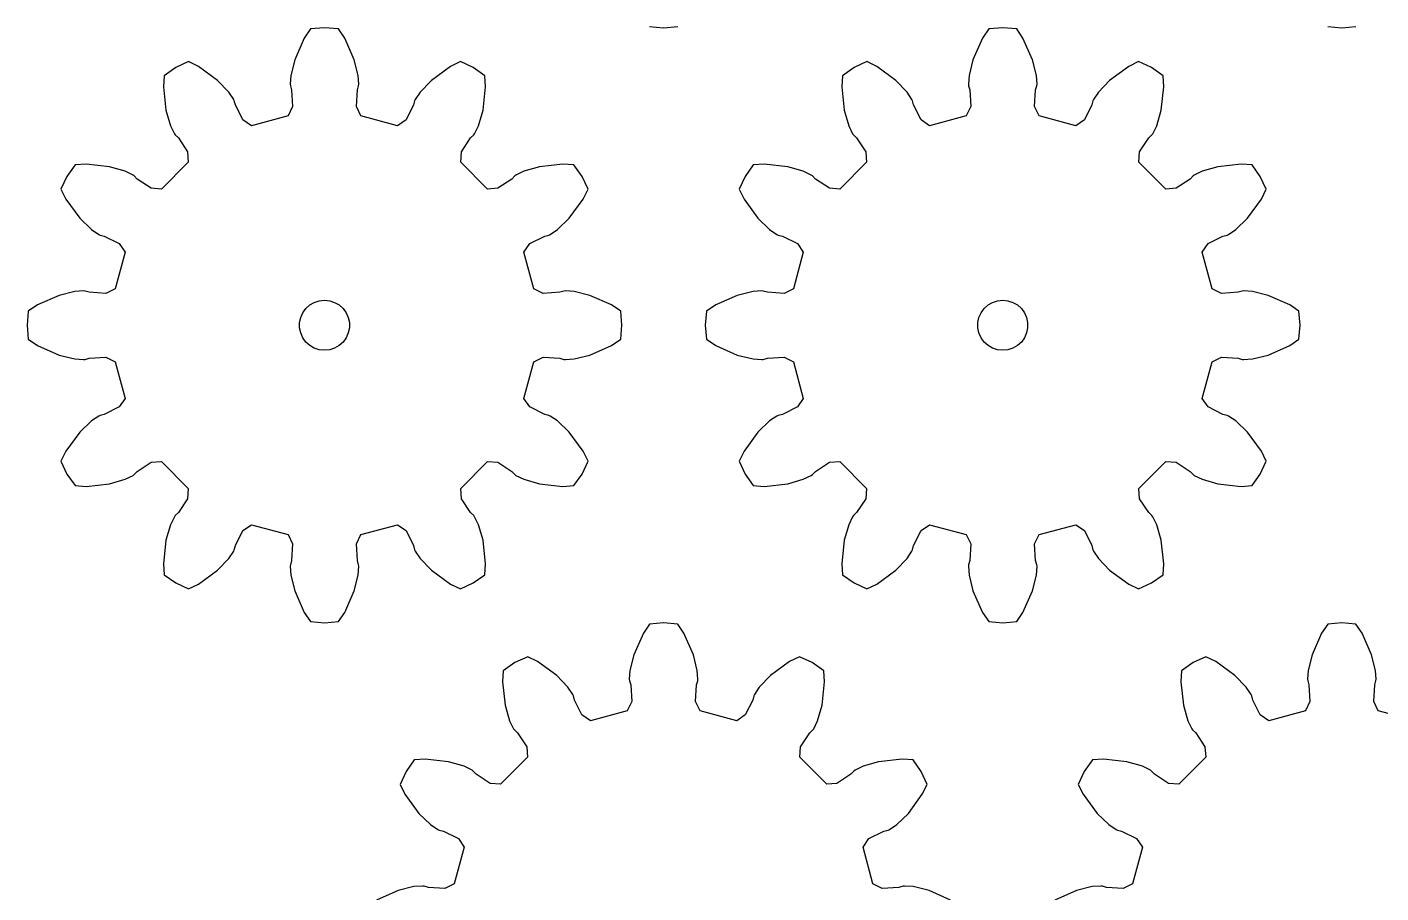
# Model space of a CAD drawing. Extents: x 0 to 198, y 0 to 214.
# Drawn here: x 0 to 81.1, y 55.1 to 107 of the extents above; entities that cross this region are included whole.
import ezdxf

# ---------------------------------------------------------------- set-up
doc = ezdxf.new("R2010")
doc.units = 0

msp = doc.modelspace()

# ---------------------------------------------------------------- linework, layer by layer
for p, q in [((16.612, 106.327), (16.04, 105.036)), ((16.982, 106.878), (16.612, 106.327)), ((17.825, 106.952), (16.982, 106.878)), ((18.669, 106.878), (17.825, 106.952)), ((19.039, 106.327), (18.669, 106.878)), ((19.611, 105.036), (19.039, 106.327)), ((37.307, 107.026), (38.151, 106.952)), ((38.151, 106.952), (38.994, 107.026)), ((57.263, 106.327), (56.691, 105.036)), ((57.633, 106.878), (57.263, 106.327)), ((58.476, 106.952), (57.633, 106.878)), ((59.32, 106.878), (58.476, 106.952)), ((59.69, 106.327), (59.32, 106.878)), ((60.261, 105.036), (59.69, 106.327)), ((77.958, 107.026), (78.801, 106.952)), ((78.801, 106.952), (79.645, 107.026)), ((9.68, 104.922), (8.913, 104.564)), ((10.276, 104.63), (9.68, 104.922)), ((16.04, 105.036), (15.807, 104.093)), ((19.844, 104.093), (19.611, 105.036)), ((25.971, 104.922), (25.375, 104.63)), ((26.738, 104.564), (25.971, 104.922)), ((50.331, 104.922), (49.563, 104.564)), ((50.927, 104.63), (50.331, 104.922)), ((56.691, 105.036), (56.458, 104.093)), ((60.494, 104.093), (60.261, 105.036)), ((66.621, 104.922), (66.025, 104.63)), ((67.389, 104.564), (66.621, 104.922)), ((8.219, 104.078), (8.174, 103.416)), ((8.913, 104.564), (8.219, 104.078)), ((11.417, 103.797), (10.276, 104.63)), ((15.807, 104.093), (15.771, 103.564)), ((19.88, 103.564), (19.844, 104.093)), ((25.375, 104.63), (24.234, 103.797)), ((27.432, 104.078), (26.738, 104.564)), ((27.477, 103.416), (27.432, 104.078)), ((48.87, 104.078), (48.825, 103.416)), ((49.563, 104.564), (48.87, 104.078)), ((52.068, 103.797), (50.927, 104.63)), ((56.458, 104.093), (56.422, 103.564)), ((60.53, 103.564), (60.494, 104.093)), ((66.025, 104.63), (64.884, 103.797)), ((68.082, 104.078), (67.389, 104.564)), ((68.127, 103.416), (68.082, 104.078)), ((8.174, 103.416), (8.325, 102.012)), ((12.09, 103.097), (11.417, 103.797)), ((12.386, 102.657), (12.09, 103.097)), ((15.771, 103.564), (15.78, 103.477)), ((15.78, 103.477), (15.852, 103.228)), ((15.852, 103.228), (15.914, 102.229)), ((19.736, 102.229), (19.798, 103.228)), ((19.798, 103.228), (19.87, 103.477)), ((19.87, 103.477), (19.88, 103.564)), ((23.56, 103.097), (23.265, 102.657)), ((24.234, 103.797), (23.56, 103.097)), ((27.326, 102.012), (27.477, 103.416)), ((48.825, 103.416), (48.975, 102.012)), ((52.741, 103.097), (52.068, 103.797)), ((53.036, 102.657), (52.741, 103.097)), ((56.422, 103.564), (56.431, 103.477)), ((56.431, 103.477), (56.503, 103.228)), ((56.503, 103.228), (56.565, 102.229)), ((60.387, 102.229), (60.449, 103.228)), ((60.449, 103.228), (60.521, 103.477)), ((60.521, 103.477), (60.53, 103.564)), ((64.211, 103.097), (63.916, 102.657)), ((64.884, 103.797), (64.211, 103.097)), ((67.977, 102.012), (68.127, 103.416)), ((12.421, 102.577), (12.386, 102.657)), ((12.483, 102.325), (12.421, 102.577)), ((12.929, 101.429), (12.483, 102.325)), ((23.167, 102.325), (22.721, 101.429)), ((23.229, 102.577), (23.167, 102.325)), ((23.265, 102.657), (23.229, 102.577)), ((53.072, 102.577), (53.036, 102.657)), ((53.134, 102.325), (53.072, 102.577)), ((53.58, 101.429), (53.134, 102.325)), ((63.818, 102.325), (63.372, 101.429)), ((63.88, 102.577), (63.818, 102.325)), ((63.916, 102.657), (63.88, 102.577)), ((8.325, 102.012), (8.594, 101.079)), ((13.443, 101.082), (12.929, 101.429)), ((15.643, 101.672), (13.443, 101.082)), ((15.914, 102.229), (15.643, 101.672)), ((20.008, 101.672), (19.736, 102.229)), ((22.208, 101.082), (20.008, 101.672)), ((22.721, 101.429), (22.208, 101.082)), ((27.056, 101.079), (27.326, 102.012)), ((48.975, 102.012), (49.245, 101.079)), ((54.094, 101.082), (53.58, 101.429)), ((56.293, 101.672), (54.094, 101.082)), ((56.565, 102.229), (56.293, 101.672)), ((60.659, 101.672), (60.387, 102.229)), ((62.858, 101.082), (60.659, 101.672)), ((63.372, 101.429), (62.858, 101.082)), ((67.707, 101.079), (67.977, 102.012)), ((8.594, 101.079), (8.827, 100.603)), ((26.823, 100.603), (27.056, 101.079)), ((49.245, 101.079), (49.478, 100.603)), ((67.474, 100.603), (67.707, 101.079)), ((8.827, 100.603), (8.879, 100.532)), ((8.879, 100.532), (9.066, 100.352)), ((9.066, 100.352), (9.619, 99.518)), ((26.032, 99.518), (26.584, 100.352)), ((26.584, 100.352), (26.771, 100.532)), ((26.771, 100.532), (26.823, 100.603)), ((49.478, 100.603), (49.53, 100.532)), ((49.53, 100.532), (49.717, 100.352)), ((49.717, 100.352), (50.27, 99.518)), ((66.682, 99.518), (67.235, 100.352)), ((67.235, 100.352), (67.422, 100.532)), ((67.422, 100.532), (67.474, 100.603)), ((9.619, 99.518), (9.663, 98.9)), ((25.988, 98.9), (26.032, 99.518)), ((50.27, 99.518), (50.313, 98.9)), ((66.639, 98.9), (66.682, 99.518)), ((2.874, 98.733), (2.388, 98.039)), ((3.536, 98.778), (2.874, 98.733)), ((4.941, 98.627), (3.536, 98.778)), ((5.873, 98.358), (4.941, 98.627)), ((6.349, 98.125), (5.873, 98.358)), ((9.663, 98.9), (8.052, 97.289)), ((27.598, 97.289), (25.988, 98.9)), ((29.777, 98.358), (29.302, 98.125)), ((30.71, 98.627), (29.777, 98.358)), ((32.115, 98.778), (30.71, 98.627)), ((32.777, 98.733), (32.115, 98.778)), ((33.263, 98.039), (32.777, 98.733)), ((43.525, 98.733), (43.039, 98.039)), ((44.187, 98.778), (43.525, 98.733)), ((45.591, 98.627), (44.187, 98.778)), ((46.524, 98.358), (45.591, 98.627)), ((47, 98.125), (46.524, 98.358)), ((50.313, 98.9), (48.703, 97.289)), ((68.249, 97.289), (66.639, 98.9)), ((70.428, 98.358), (69.952, 98.125)), ((71.361, 98.627), (70.428, 98.358)), ((72.765, 98.778), (71.361, 98.627)), ((73.428, 98.733), (72.765, 98.778)), ((73.913, 98.039), (73.428, 98.733)), ((2.388, 98.039), (2.03, 97.272)), ((6.42, 98.073), (6.349, 98.125)), ((6.6, 97.886), (6.42, 98.073)), ((7.434, 97.333), (6.6, 97.886)), ((29.051, 97.886), (28.217, 97.333)), ((29.23, 98.073), (29.051, 97.886)), ((29.302, 98.125), (29.23, 98.073)), ((33.62, 97.272), (33.263, 98.039)), ((43.039, 98.039), (42.681, 97.272)), ((47.071, 98.073), (47, 98.125)), ((47.251, 97.886), (47.071, 98.073)), ((48.085, 97.333), (47.251, 97.886)), ((69.701, 97.886), (68.867, 97.333)), ((69.881, 98.073), (69.701, 97.886)), ((69.952, 98.125), (69.881, 98.073)), ((74.271, 97.272), (73.913, 98.039)), ((2.03, 97.272), (2.322, 96.676)), ((2.322, 96.676), (3.155, 95.535)), ((8.052, 97.289), (7.434, 97.333)), ((28.217, 97.333), (27.598, 97.289)), ((32.496, 95.535), (33.328, 96.676)), ((33.328, 96.676), (33.62, 97.272)), ((42.681, 97.272), (42.973, 96.676)), ((42.973, 96.676), (43.806, 95.535)), ((48.703, 97.289), (48.085, 97.333)), ((68.867, 97.333), (68.249, 97.289)), ((73.146, 95.535), (73.979, 96.676)), ((73.979, 96.676), (74.271, 97.272)), ((3.155, 95.535), (3.855, 94.862)), ((31.796, 94.862), (32.496, 95.535)), ((43.806, 95.535), (44.506, 94.862)), ((72.446, 94.862), (73.146, 95.535)), ((3.855, 94.862), (4.295, 94.567)), ((4.295, 94.567), (4.375, 94.531)), ((4.375, 94.531), (4.627, 94.469)), ((4.627, 94.469), (5.523, 94.023)), ((30.128, 94.023), (31.024, 94.469)), ((31.024, 94.469), (31.275, 94.531)), ((31.275, 94.531), (31.356, 94.567)), ((31.356, 94.567), (31.796, 94.862)), ((44.506, 94.862), (44.946, 94.567)), ((44.946, 94.567), (45.026, 94.531)), ((45.026, 94.531), (45.278, 94.469)), ((45.278, 94.469), (46.174, 94.023)), ((70.779, 94.023), (71.674, 94.469)), ((71.674, 94.469), (71.926, 94.531)), ((71.926, 94.531), (72.007, 94.567)), ((72.007, 94.567), (72.446, 94.862)), ((5.87, 93.509), (5.28, 91.309)), ((5.523, 94.023), (5.87, 93.509)), ((29.781, 93.509), (30.128, 94.023)), ((30.37, 91.309), (29.781, 93.509)), ((46.52, 93.509), (45.931, 91.309)), ((46.174, 94.023), (46.52, 93.509)), ((70.432, 93.509), (70.779, 94.023)), ((71.021, 91.309), (70.432, 93.509)), ((1.916, 90.912), (0.625, 90.34)), ((2.859, 91.145), (1.916, 90.912)), ((3.388, 91.181), (2.859, 91.145)), ((3.475, 91.172), (3.388, 91.181)), ((3.724, 91.1), (3.475, 91.172)), ((4.723, 91.038), (3.724, 91.1)), ((5.28, 91.309), (4.723, 91.038)), ((30.928, 91.038), (30.37, 91.309)), ((31.926, 91.1), (30.928, 91.038)), ((32.175, 91.172), (31.926, 91.1)), ((32.263, 91.181), (32.175, 91.172)), ((32.792, 91.145), (32.263, 91.181)), ((33.734, 90.912), (32.792, 91.145)), ((35.026, 90.34), (33.734, 90.912)), ((42.567, 90.912), (41.275, 90.34)), ((43.51, 91.145), (42.567, 90.912)), ((44.038, 91.181), (43.51, 91.145)), ((44.126, 91.172), (44.038, 91.181)), ((44.375, 91.1), (44.126, 91.172)), ((45.374, 91.038), (44.375, 91.1)), ((45.931, 91.309), (45.374, 91.038)), ((71.578, 91.038), (71.021, 91.309)), ((72.577, 91.1), (71.578, 91.038)), ((72.826, 91.172), (72.577, 91.1)), ((72.914, 91.181), (72.826, 91.172)), ((73.442, 91.145), (72.914, 91.181)), ((74.385, 90.912), (73.442, 91.145)), ((75.677, 90.34), (74.385, 90.912)), ((0.625, 90.34), (0.074, 89.97)), ((16.526, 89.877), (16.711, 90.13)), ((16.711, 90.13), (16.944, 90.34)), ((16.944, 90.34), (17.215, 90.497)), ((17.215, 90.497), (17.513, 90.594)), ((17.513, 90.594), (17.825, 90.627)), ((17.825, 90.627), (18.137, 90.594)), ((18.137, 90.594), (18.435, 90.497)), ((18.435, 90.497), (18.707, 90.34)), ((18.707, 90.34), (18.94, 90.13)), ((18.94, 90.13), (19.124, 89.877)), ((35.577, 89.97), (35.026, 90.34)), ((41.275, 90.34), (40.725, 89.97)), ((57.177, 89.877), (57.361, 90.13)), ((57.361, 90.13), (57.594, 90.34)), ((57.594, 90.34), (57.866, 90.497)), ((57.866, 90.497), (58.164, 90.594)), ((58.164, 90.594), (58.476, 90.627)), ((58.476, 90.627), (58.788, 90.594)), ((58.788, 90.594), (59.086, 90.497)), ((59.086, 90.497), (59.358, 90.34)), ((59.358, 90.34), (59.591, 90.13)), ((59.591, 90.13), (59.775, 89.877)), ((76.228, 89.97), (75.677, 90.34)), ((0.074, 89.97), (0, 89.127)), ((16.334, 89.284), (16.399, 89.59)), ((16.334, 88.97), (16.334, 89.284)), ((16.399, 89.59), (16.526, 89.877)), ((19.124, 89.877), (19.252, 89.59)), ((19.252, 89.59), (19.317, 89.284)), ((19.317, 89.284), (19.317, 88.97)), ((35.651, 89.127), (35.577, 89.97)), ((40.725, 89.97), (40.651, 89.127)), ((56.984, 89.284), (57.049, 89.59)), ((56.984, 88.97), (56.984, 89.284)), ((57.049, 89.59), (57.177, 89.877)), ((59.775, 89.877), (59.903, 89.59)), ((59.903, 89.59), (59.968, 89.284)), ((59.968, 89.284), (59.968, 88.97)), ((76.301, 89.127), (76.228, 89.97)), ((0, 89.127), (0.074, 88.283)), ((16.399, 88.663), (16.334, 88.97)), ((16.526, 88.377), (16.399, 88.663)), ((19.252, 88.663), (19.124, 88.377)), ((19.317, 88.97), (19.252, 88.663)), ((35.577, 88.283), (35.651, 89.127)), ((40.651, 89.127), (40.725, 88.283)), ((57.049, 88.663), (56.984, 88.97)), ((57.177, 88.377), (57.049, 88.663)), ((59.903, 88.663), (59.775, 88.377)), ((59.968, 88.97), (59.903, 88.663)), ((76.228, 88.283), (76.301, 89.127)), ((0.074, 88.283), (0.625, 87.913)), ((0.625, 87.913), (1.916, 87.341)), ((16.711, 88.123), (16.526, 88.377)), ((16.944, 87.913), (16.711, 88.123)), ((17.215, 87.756), (16.944, 87.913)), ((17.513, 87.66), (17.215, 87.756)), ((17.825, 87.627), (17.513, 87.66)), ((18.137, 87.66), (17.825, 87.627)), ((18.435, 87.756), (18.137, 87.66)), ((18.707, 87.913), (18.435, 87.756)), ((18.94, 88.123), (18.707, 87.913)), ((19.124, 88.377), (18.94, 88.123)), ((33.734, 87.341), (35.026, 87.913)), ((35.026, 87.913), (35.577, 88.283)), ((40.725, 88.283), (41.275, 87.913)), ((41.275, 87.913), (42.567, 87.341)), ((57.361, 88.123), (57.177, 88.377)), ((57.594, 87.913), (57.361, 88.123)), ((57.866, 87.756), (57.594, 87.913)), ((58.164, 87.66), (57.866, 87.756)), ((58.476, 87.627), (58.164, 87.66)), ((58.788, 87.66), (58.476, 87.627)), ((59.086, 87.756), (58.788, 87.66)), ((59.358, 87.913), (59.086, 87.756)), ((59.591, 88.123), (59.358, 87.913)), ((59.775, 88.377), (59.591, 88.123)), ((74.385, 87.341), (75.677, 87.913)), ((75.677, 87.913), (76.228, 88.283)), ((1.916, 87.341), (2.859, 87.108)), ((2.859, 87.108), (3.388, 87.073)), ((3.388, 87.073), (3.475, 87.082)), ((3.475, 87.082), (3.724, 87.154)), ((3.724, 87.154), (4.723, 87.216)), ((4.723, 87.216), (5.28, 86.944)), ((5.28, 86.944), (5.87, 84.745)), ((29.781, 84.745), (30.37, 86.944)), ((30.37, 86.944), (30.928, 87.216)), ((30.928, 87.216), (31.926, 87.154)), ((31.926, 87.154), (32.175, 87.082)), ((32.175, 87.082), (32.263, 87.073)), ((32.263, 87.073), (32.792, 87.108)), ((32.792, 87.108), (33.734, 87.341)), ((42.567, 87.341), (43.51, 87.108)), ((43.51, 87.108), (44.038, 87.073)), ((44.038, 87.073), (44.126, 87.082)), ((44.126, 87.082), (44.375, 87.154)), ((44.375, 87.154), (45.374, 87.216)), ((45.374, 87.216), (45.931, 86.944)), ((45.931, 86.944), (46.52, 84.745)), ((70.432, 84.745), (71.021, 86.944)), ((71.021, 86.944), (71.578, 87.216)), ((71.578, 87.216), (72.577, 87.154)), ((72.577, 87.154), (72.826, 87.082)), ((72.826, 87.082), (72.914, 87.073)), ((72.914, 87.073), (73.442, 87.108)), ((73.442, 87.108), (74.385, 87.341)), ((5.87, 84.745), (5.523, 84.231)), ((30.128, 84.231), (29.781, 84.745)), ((46.52, 84.745), (46.174, 84.231)), ((70.779, 84.231), (70.432, 84.745)), ((4.295, 83.687), (3.855, 83.392)), ((4.375, 83.723), (4.295, 83.687)), ((4.627, 83.785), (4.375, 83.723)), ((5.523, 84.231), (4.627, 83.785)), ((31.024, 83.785), (30.128, 84.231)), ((31.275, 83.723), (31.024, 83.785)), ((31.356, 83.687), (31.275, 83.723)), ((31.796, 83.392), (31.356, 83.687)), ((44.946, 83.687), (44.506, 83.392)), ((45.026, 83.723), (44.946, 83.687)), ((45.278, 83.785), (45.026, 83.723)), ((46.174, 84.231), (45.278, 83.785)), ((71.674, 83.785), (70.779, 84.231)), ((71.926, 83.723), (71.674, 83.785)), ((72.007, 83.687), (71.926, 83.723)), ((72.446, 83.392), (72.007, 83.687)), ((3.855, 83.392), (3.155, 82.719)), ((32.496, 82.719), (31.796, 83.392)), ((44.506, 83.392), (43.806, 82.719)), ((73.146, 82.719), (72.446, 83.392)), ((3.155, 82.719), (2.322, 81.577)), ((33.328, 81.577), (32.496, 82.719)), ((43.806, 82.719), (42.973, 81.577)), ((73.979, 81.577), (73.146, 82.719)), ((2.322, 81.577), (2.03, 80.982)), ((33.62, 80.982), (33.328, 81.577)), ((42.973, 81.577), (42.681, 80.982)), ((74.271, 80.982), (73.979, 81.577)), ((2.03, 80.982), (2.388, 80.214)), ((6.42, 80.181), (6.6, 80.368)), ((6.6, 80.368), (7.434, 80.921)), ((7.434, 80.921), (8.052, 80.964)), ((8.052, 80.964), (9.663, 79.354)), ((25.988, 79.354), (27.598, 80.964)), ((27.598, 80.964), (28.217, 80.921)), ((28.217, 80.921), (29.051, 80.368)), ((29.051, 80.368), (29.23, 80.181)), ((33.263, 80.214), (33.62, 80.982)), ((42.681, 80.982), (43.039, 80.214)), ((47.071, 80.181), (47.251, 80.368)), ((47.251, 80.368), (48.085, 80.921)), ((48.085, 80.921), (48.703, 80.964)), ((48.703, 80.964), (50.313, 79.354)), ((66.639, 79.354), (68.249, 80.964)), ((68.249, 80.964), (68.867, 80.921)), ((68.867, 80.921), (69.701, 80.368)), ((69.701, 80.368), (69.881, 80.181)), ((73.913, 80.214), (74.271, 80.982)), ((2.388, 80.214), (2.874, 79.52)), ((2.874, 79.52), (3.536, 79.476)), ((3.536, 79.476), (4.941, 79.626)), ((4.941, 79.626), (5.873, 79.896)), ((5.873, 79.896), (6.349, 80.129)), ((6.349, 80.129), (6.42, 80.181)), ((29.23, 80.181), (29.302, 80.129)), ((29.302, 80.129), (29.777, 79.896)), ((29.777, 79.896), (30.71, 79.626)), ((30.71, 79.626), (32.115, 79.476)), ((32.115, 79.476), (32.777, 79.52)), ((32.777, 79.52), (33.263, 80.214)), ((43.039, 80.214), (43.525, 79.52)), ((43.525, 79.52), (44.187, 79.476)), ((44.187, 79.476), (45.591, 79.626)), ((45.591, 79.626), (46.524, 79.896)), ((46.524, 79.896), (47, 80.129)), ((47, 80.129), (47.071, 80.181)), ((69.881, 80.181), (69.952, 80.129)), ((69.952, 80.129), (70.428, 79.896)), ((70.428, 79.896), (71.361, 79.626)), ((71.361, 79.626), (72.765, 79.476)), ((72.765, 79.476), (73.428, 79.52)), ((73.428, 79.52), (73.913, 80.214)), ((9.619, 78.735), (9.066, 77.901)), ((9.663, 79.354), (9.619, 78.735)), ((26.032, 78.735), (25.988, 79.354)), ((26.584, 77.901), (26.032, 78.735)), ((50.27, 78.735), (49.717, 77.901)), ((50.313, 79.354), (50.27, 78.735)), ((66.682, 78.735), (66.639, 79.354)), ((67.235, 77.901), (66.682, 78.735)), ((9.066, 77.901), (8.879, 77.722)), ((26.771, 77.722), (26.584, 77.901)), ((49.717, 77.901), (49.53, 77.722)), ((67.422, 77.722), (67.235, 77.901)), ((8.594, 77.175), (8.325, 76.242)), ((8.827, 77.65), (8.594, 77.175)), ((8.879, 77.722), (8.827, 77.65)), ((12.929, 76.824), (13.443, 77.171)), ((13.443, 77.171), (15.643, 76.582)), ((20.008, 76.582), (22.208, 77.171)), ((22.208, 77.171), (22.721, 76.824)), ((26.823, 77.65), (26.771, 77.722)), ((27.056, 77.175), (26.823, 77.65)), ((27.326, 76.242), (27.056, 77.175)), ((49.245, 77.175), (48.975, 76.242)), ((49.478, 77.65), (49.245, 77.175)), ((49.53, 77.722), (49.478, 77.65)), ((53.58, 76.824), (54.094, 77.171)), ((54.094, 77.171), (56.293, 76.582)), ((60.659, 76.582), (62.858, 77.171)), ((62.858, 77.171), (63.372, 76.824)), ((67.474, 77.65), (67.422, 77.722)), ((67.707, 77.175), (67.474, 77.65)), ((67.977, 76.242), (67.707, 77.175)), ((12.483, 75.929), (12.929, 76.824)), ((15.643, 76.582), (15.914, 76.024)), ((19.736, 76.024), (20.008, 76.582)), ((22.721, 76.824), (23.167, 75.929)), ((53.134, 75.929), (53.58, 76.824)), ((56.293, 76.582), (56.565, 76.024)), ((60.387, 76.024), (60.659, 76.582)), ((63.372, 76.824), (63.818, 75.929)), ((8.325, 76.242), (8.174, 74.837)), ((12.09, 75.157), (12.386, 75.596)), ((12.386, 75.596), (12.421, 75.677)), ((12.421, 75.677), (12.483, 75.929)), ((15.914, 76.024), (15.852, 75.026)), ((19.798, 75.026), (19.736, 76.024)), ((23.167, 75.929), (23.229, 75.677)), ((23.229, 75.677), (23.265, 75.596)), ((23.265, 75.596), (23.56, 75.157)), ((27.477, 74.837), (27.326, 76.242)), ((48.975, 76.242), (48.825, 74.837)), ((52.741, 75.157), (53.036, 75.596)), ((53.036, 75.596), (53.072, 75.677)), ((53.072, 75.677), (53.134, 75.929)), ((56.565, 76.024), (56.503, 75.026)), ((60.449, 75.026), (60.387, 76.024)), ((63.818, 75.929), (63.88, 75.677)), ((63.88, 75.677), (63.916, 75.596)), ((63.916, 75.596), (64.211, 75.157)), ((68.127, 74.837), (67.977, 76.242)), ((8.174, 74.837), (8.219, 74.175)), ((11.417, 74.457), (12.09, 75.157)), ((15.78, 74.777), (15.771, 74.689)), ((15.771, 74.689), (15.807, 74.161)), ((15.852, 75.026), (15.78, 74.777)), ((19.87, 74.777), (19.798, 75.026)), ((19.844, 74.161), (19.88, 74.689)), ((19.88, 74.689), (19.87, 74.777)), ((23.56, 75.157), (24.234, 74.457)), ((27.432, 74.175), (27.477, 74.837)), ((48.825, 74.837), (48.87, 74.175)), ((52.068, 74.457), (52.741, 75.157)), ((56.431, 74.777), (56.422, 74.689)), ((56.422, 74.689), (56.458, 74.161)), ((56.503, 75.026), (56.431, 74.777)), ((60.521, 74.777), (60.449, 75.026)), ((60.494, 74.161), (60.53, 74.689)), ((60.53, 74.689), (60.521, 74.777)), ((64.211, 75.157), (64.884, 74.457)), ((68.082, 74.175), (68.127, 74.837)), ((8.219, 74.175), (8.913, 73.69)), ((10.276, 73.624), (11.417, 74.457)), ((15.807, 74.161), (16.04, 73.218)), ((19.611, 73.218), (19.844, 74.161)), ((24.234, 74.457), (25.375, 73.624)), ((26.738, 73.69), (27.432, 74.175)), ((48.87, 74.175), (49.563, 73.69)), ((50.927, 73.624), (52.068, 74.457)), ((56.458, 74.161), (56.691, 73.218)), ((60.261, 73.218), (60.494, 74.161)), ((64.884, 74.457), (66.025, 73.624)), ((67.389, 73.69), (68.082, 74.175)), ((8.913, 73.69), (9.68, 73.332)), ((9.68, 73.332), (10.276, 73.624)), ((16.04, 73.218), (16.612, 71.926)), ((19.039, 71.926), (19.611, 73.218)), ((25.375, 73.624), (25.971, 73.332)), ((25.971, 73.332), (26.738, 73.69)), ((49.563, 73.69), (50.331, 73.332)), ((50.331, 73.332), (50.927, 73.624)), ((56.691, 73.218), (57.263, 71.926)), ((59.69, 71.926), (60.261, 73.218)), ((66.025, 73.624), (66.621, 73.332)), ((66.621, 73.332), (67.389, 73.69)), ((16.612, 71.926), (16.982, 71.375)), ((18.669, 71.375), (19.039, 71.926)), ((57.263, 71.926), (57.633, 71.375)), ((59.32, 71.375), (59.69, 71.926)), ((16.982, 71.375), (17.825, 71.301)), ((17.825, 71.301), (18.669, 71.375)), ((36.937, 70.677), (36.365, 69.385)), ((37.307, 71.228), (36.937, 70.677)), ((38.151, 71.301), (37.307, 71.228)), ((38.994, 71.228), (38.151, 71.301)), ((39.364, 70.677), (38.994, 71.228)), ((39.936, 69.385), (39.364, 70.677)), ((57.633, 71.375), (58.476, 71.301)), ((58.476, 71.301), (59.32, 71.375)), ((77.588, 70.677), (77.016, 69.385)), ((77.958, 71.228), (77.588, 70.677)), ((78.801, 71.301), (77.958, 71.228)), ((79.645, 71.228), (78.801, 71.301)), ((80.015, 70.677), (79.645, 71.228)), ((80.587, 69.385), (80.015, 70.677)), ((30.005, 69.271), (29.238, 68.913)), ((30.601, 68.979), (30.005, 69.271)), ((31.742, 68.146), (30.601, 68.979)), ((36.365, 69.385), (36.132, 68.442)), ((40.169, 68.442), (39.936, 69.385)), ((45.7, 68.979), (44.559, 68.146)), ((46.296, 69.271), (45.7, 68.979)), ((47.063, 68.913), (46.296, 69.271)), ((70.656, 69.271), (69.889, 68.913)), ((71.252, 68.979), (70.656, 69.271)), ((72.393, 68.146), (71.252, 68.979)), ((77.016, 69.385), (76.783, 68.442)), ((80.82, 68.442), (80.587, 69.385)), ((28.544, 68.428), (28.499, 67.765)), ((29.238, 68.913), (28.544, 68.428)), ((36.132, 68.442), (36.096, 67.914)), ((40.205, 67.914), (40.169, 68.442)), ((47.757, 68.428), (47.063, 68.913)), ((47.802, 67.765), (47.757, 68.428)), ((69.195, 68.428), (69.15, 67.765)), ((69.889, 68.913), (69.195, 68.428)), ((76.783, 68.442), (76.747, 67.914)), ((80.856, 67.914), (80.82, 68.442)), ((28.499, 67.765), (28.65, 66.361)), ((32.416, 67.446), (31.742, 68.146)), ((32.711, 67.007), (32.416, 67.446)), ((36.096, 67.914), (36.106, 67.826)), ((36.106, 67.826), (36.178, 67.577)), ((36.178, 67.577), (36.24, 66.578)), ((40.062, 66.578), (40.124, 67.577)), ((40.124, 67.577), (40.196, 67.826)), ((40.196, 67.826), (40.205, 67.914)), ((43.886, 67.446), (43.591, 67.007)), ((44.559, 68.146), (43.886, 67.446)), ((47.651, 66.361), (47.802, 67.765)), ((69.15, 67.765), (69.301, 66.361)), ((73.066, 67.446), (72.393, 68.146)), ((73.362, 67.007), (73.066, 67.446)), ((76.747, 67.914), (76.757, 67.826)), ((76.757, 67.826), (76.829, 67.577)), ((76.829, 67.577), (76.89, 66.578)), ((80.713, 66.578), (80.774, 67.577)), ((80.774, 67.577), (80.846, 67.826)), ((80.846, 67.826), (80.856, 67.914)), ((32.747, 66.926), (32.711, 67.007)), ((32.809, 66.674), (32.747, 66.926)), ((33.255, 65.779), (32.809, 66.674)), ((36.24, 66.578), (35.968, 66.021)), ((40.333, 66.021), (40.062, 66.578)), ((43.493, 66.674), (43.047, 65.779)), ((43.555, 66.926), (43.493, 66.674)), ((43.591, 67.007), (43.555, 66.926)), ((73.397, 66.926), (73.362, 67.007)), ((73.459, 66.674), (73.397, 66.926)), ((73.905, 65.779), (73.459, 66.674)), ((76.89, 66.578), (76.619, 66.021)), ((80.984, 66.021), (80.713, 66.578)), ((28.65, 66.361), (28.92, 65.428)), ((33.769, 65.432), (33.255, 65.779)), ((35.968, 66.021), (33.769, 65.432)), ((42.533, 65.432), (40.333, 66.021)), ((43.047, 65.779), (42.533, 65.432)), ((47.382, 65.428), (47.651, 66.361)), ((69.301, 66.361), (69.57, 65.428)), ((74.419, 65.432), (73.905, 65.779)), ((76.619, 66.021), (74.419, 65.432)), ((83.184, 65.432), (80.984, 66.021)), ((28.92, 65.428), (29.153, 64.952)), ((29.153, 64.952), (29.205, 64.881)), ((47.097, 64.881), (47.149, 64.952)), ((47.149, 64.952), (47.382, 65.428)), ((69.57, 65.428), (69.804, 64.952)), ((69.804, 64.952), (69.855, 64.881)), ((29.205, 64.881), (29.392, 64.701)), ((29.392, 64.701), (29.944, 63.867)), ((46.357, 63.867), (46.91, 64.701)), ((46.91, 64.701), (47.097, 64.881)), ((69.855, 64.881), (70.042, 64.701)), ((70.042, 64.701), (70.595, 63.867)), ((29.944, 63.867), (29.988, 63.249)), ((46.313, 63.249), (46.357, 63.867)), ((70.595, 63.867), (70.639, 63.249)), ((23.199, 63.082), (22.713, 62.389)), ((23.861, 63.127), (23.199, 63.082)), ((25.266, 62.977), (23.861, 63.127)), ((26.199, 62.707), (25.266, 62.977)), ((26.674, 62.474), (26.199, 62.707)), ((29.988, 63.249), (28.378, 61.639)), ((47.924, 61.639), (46.313, 63.249)), ((50.103, 62.707), (49.627, 62.474)), ((51.036, 62.977), (50.103, 62.707)), ((52.44, 63.127), (51.036, 62.977)), ((53.102, 63.082), (52.44, 63.127)), ((53.588, 62.389), (53.102, 63.082)), ((63.85, 63.082), (63.364, 62.389)), ((64.512, 63.127), (63.85, 63.082)), ((65.917, 62.977), (64.512, 63.127)), ((66.85, 62.707), (65.917, 62.977)), ((67.325, 62.474), (66.85, 62.707)), ((70.639, 63.249), (69.029, 61.639)), ((22.713, 62.389), (22.356, 61.621)), ((26.746, 62.422), (26.674, 62.474)), ((26.925, 62.235), (26.746, 62.422)), ((27.759, 61.682), (26.925, 62.235)), ((28.378, 61.639), (27.759, 61.682)), ((48.542, 61.682), (47.924, 61.639)), ((49.376, 62.235), (48.542, 61.682)), ((49.556, 62.422), (49.376, 62.235)), ((49.627, 62.474), (49.556, 62.422)), ((53.946, 61.621), (53.588, 62.389)), ((63.364, 62.389), (63.006, 61.621)), ((67.396, 62.422), (67.325, 62.474)), ((67.576, 62.235), (67.396, 62.422)), ((68.41, 61.682), (67.576, 62.235)), ((69.029, 61.639), (68.41, 61.682)), ((22.356, 61.621), (22.648, 61.025)), ((22.648, 61.025), (23.48, 59.884)), ((52.821, 59.884), (53.654, 61.025)), ((53.654, 61.025), (53.946, 61.621)), ((63.006, 61.621), (63.298, 61.025)), ((63.298, 61.025), (64.131, 59.884)), ((23.48, 59.884), (24.18, 59.211)), ((52.121, 59.211), (52.821, 59.884)), ((64.131, 59.884), (64.831, 59.211)), ((24.18, 59.211), (24.62, 58.916)), ((24.62, 58.916), (24.701, 58.88)), ((24.701, 58.88), (24.953, 58.818)), ((24.953, 58.818), (25.848, 58.372)), ((50.453, 58.372), (51.349, 58.818)), ((51.349, 58.818), (51.601, 58.88)), ((51.601, 58.88), (51.681, 58.916)), ((51.681, 58.916), (52.121, 59.211)), ((64.831, 59.211), (65.271, 58.916)), ((65.271, 58.916), (65.351, 58.88)), ((65.351, 58.88), (65.603, 58.818)), ((65.603, 58.818), (66.499, 58.372)), ((26.195, 57.858), (25.606, 55.659)), ((25.848, 58.372), (26.195, 57.858)), ((50.106, 57.858), (50.453, 58.372)), ((50.696, 55.659), (50.106, 57.858)), ((66.846, 57.858), (66.256, 55.659)), ((66.499, 58.372), (66.846, 57.858)), ((22.242, 55.261), (20.95, 54.69)), ((23.185, 55.494), (22.242, 55.261)), ((23.713, 55.53), (23.185, 55.494)), ((23.801, 55.521), (23.713, 55.53)), ((24.05, 55.449), (23.801, 55.521)), ((25.048, 55.387), (24.05, 55.449)), ((25.606, 55.659), (25.048, 55.387)), ((51.253, 55.387), (50.696, 55.659)), ((52.252, 55.449), (51.253, 55.387)), ((52.501, 55.521), (52.252, 55.449)), ((52.588, 55.53), (52.501, 55.521)), ((53.117, 55.494), (52.588, 55.53)), ((54.06, 55.261), (53.117, 55.494)), ((55.351, 54.69), (54.06, 55.261)), ((62.892, 55.261), (61.601, 54.69)), ((63.835, 55.494), (62.892, 55.261)), ((64.364, 55.53), (63.835, 55.494)), ((64.451, 55.521), (64.364, 55.53)), ((64.7, 55.449), (64.451, 55.521)), ((65.699, 55.387), (64.7, 55.449)), ((66.256, 55.659), (65.699, 55.387))]:
    msp.add_line(p, q)

doc.saveas('drawing.dxf')
